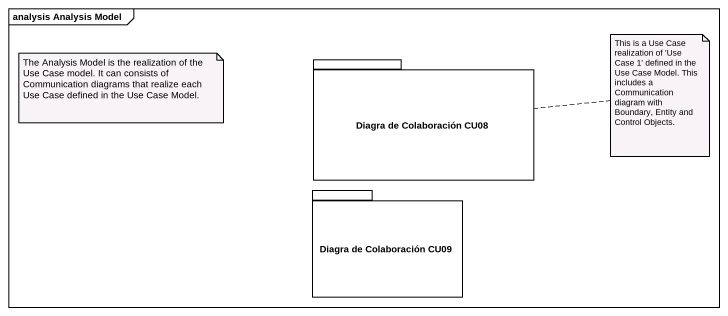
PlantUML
@startuml
mainframe analysis Analysis Model
package "Diagra de Colaboración CU08" as Diagra_de_Colaboración_CU08 {
}
package "Diagra de Colaboración CU09" as Diagra_de_Colaboración_CU09 {
}
note as N1
  The Analysis Model is the realization of the Use Case model. It can consists of Communication diagrams that realize each Use Case defined in the Use Case Model.
end note
note right of Diagra_de_Colaboración_CU08 : This is a Use Case realization of 'Use Case 1' defined in the Use Case Model. This includes a Communication diagram with Boundary, Entity and Control Objects.
@enduml
